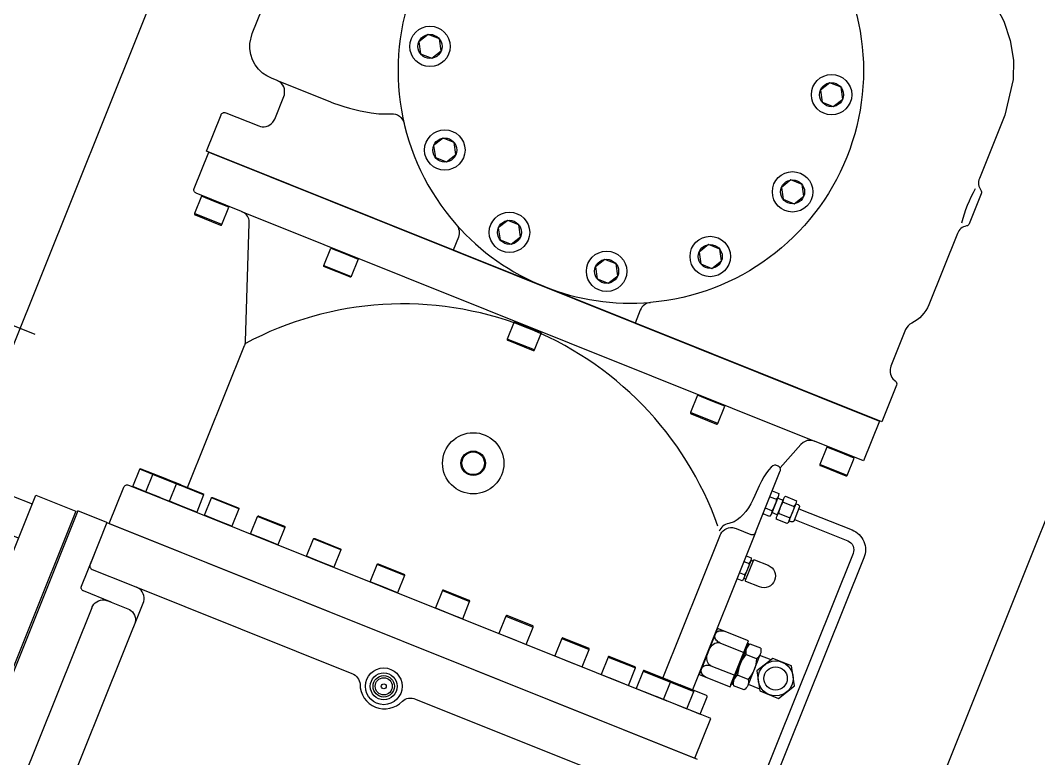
# Model space of a CAD drawing. Extents: x 23618587 to 48466785, y 42305484 to 86624613.
# Drawn here: x 24364183 to 24364987, y 43354786 to 43355369 of the extents above; entities that cross this region are included whole.
import ezdxf

# ---------------------------------------------------------------- set-up
doc = ezdxf.new("R2010")
doc.units = 0
doc.header["$MEASUREMENT"] = 0
doc.layers.add('AC-W', color=7, linetype='CONTINUOUS')
doc.layers.add('楼控', color=1, linetype='CONTINUOUS')

msp = doc.modelspace()

# ---------------------------------------------------------------- linework, layer by layer
at = {"layer": 'AC-W', "color": 7, "ltscale": 300}
for centre, radius, start, end in [((24189221.26409, 43293340.65083), 200000, 4.560471461, 29.6000000034), ((24162246.90911, 42870268.06754), 513099.72014, 62.6224147924, 75.1443656534)]:
    msp.add_arc(centre, radius, start, end, dxfattribs=at)
at = {"layer": 'AC-W', "color": 7}
for centre, start, end in [((24148759.7883, 42835660.74182), 79.4743453433, 79.4743453433), ((24148766.30591, 42835659.45113), 78.1227654299, 78.1227654299), ((24148779.34207, 42835656.52904), 76.2090487924, 76.2090487924)]:
    msp.add_arc(centre, 530172.67138, start, end, dxfattribs=at)
at = {"layer": '楼控', "color": 7}
msp.add_line((24364371.46182, 43353419.28656), (24365587.78774, 43356462.19311), dxfattribs=at)
at = {"layer": '楼控'}
for p, q in [((24364775.16622, 43354992.51251), (24364780.30025, 43354990.45333)), ((24364781.70829, 43354992.51096), (24364776.2629, 43354978.93428)), ((24364785.9844, 43354990.82237), (24364780.52986, 43354977.22288)), ((24364776.66695, 43354981.3946), (24364771.53291, 43354983.45378)), ((24364785.5712, 43354988.33924), (24364794.26484, 43354984.85236)), ((24364795.65006, 43354986.91915), (24364790.20467, 43354973.34247)), ((24364790.63153, 43354975.79363), (24364781.93789, 43354979.28051)), ((24364763.87276, 43354964.35516), (24364713.93078, 43354839.8376)), ((24364760.04881, 43354941.81071), (24364754.59427, 43354928.21122)), ((24364761.79249, 43354941.53517), (24364760.19524, 43354942.1758)), ((24364754.63848, 43354941.33185), (24364758.63162, 43354939.73026)), ((24364755.00746, 43354930.69435), (24364751.01432, 43354932.29594)), ((24364756.07255, 43354927.27395), (24364754.47529, 43354927.91458)), ((24364198.47961, 43354906.71674), (24364143.00072, 43354768.39433)), ((24364167.39392, 43354725.26142), (24364239.50183, 43354905.04405)), ((24364733.71647, 43354888.37565), (24364719.18323, 43354852.14074)), ((24364756.55093, 43354872.46251), (24364746.63941, 43354847.75067)), ((24364767.52185, 43354868.11523), (24364757.61948, 43354843.42621)), ((24364776.03647, 43354863.58763), (24364767.13747, 43354867.15688)), ((24364757.98556, 43354844.33893), (24364766.88456, 43354840.76968))]:
    msp.add_line(p, q, dxfattribs=at)
for points in [[(24364124.4451, 43354980.95317), (24364502.71402, 43355924.07004)], [(24364515.33529, 43355344.84023), (24364513.99457, 43355354.24371), (24364505.16402, 43355357.7855), (24364497.69702, 43355351.91465), (24364499.04048, 43355342.51801), (24364507.87103, 43355338.97622), (24364515.33529, 43355344.84023)], [(24364832.65465, 43355306.69752), (24364831.31301, 43355316.09873), (24364822.48246, 43355319.64052), (24364815.01637, 43355313.77195), (24364816.358, 43355304.37074), (24364825.18855, 43355300.82895), (24364832.65465, 43355306.69752)], [(24364527.04825, 43355262.95977), (24364525.70753, 43355272.36325), (24364516.8998, 43355275.89589), (24364509.43279, 43355270.02504), (24364510.77442, 43355260.62384), (24364519.58215, 43355257.0912), (24364527.04825, 43355262.95977)], [(24364315.04555, 43354999.74455), (24364360.0638, 43355111.98605), (24364360.0638, 43355111.98605), (24364360.19192, 43355112.3055), (24364360.29723, 43355112.6341), (24364360.39339, 43355112.93989), (24364360.47588, 43355113.27764), (24364360.55837, 43355113.6154), (24364360.63171, 43355113.93034), (24364360.68223, 43355114.25442), (24364360.71909, 43355114.61048), (24364360.75168, 43355115.28612), (24364363.77713, 43355208.68476), (24364363.77713, 43355208.68476), (24364363.75262, 43355209.81241), (24364363.5793, 43355210.96531), (24364363.27085, 43355212.11149), (24364362.81718, 43355213.22584), (24364362.21008, 43355214.28784), (24364361.48784, 43355215.26093), (24364360.6459, 43355216.13369), (24364359.72624, 43355216.87869), (24364357.70484, 43355217.98081), (24364321.78938, 43355232.38592), (24364321.78938, 43355232.38592), (24364321.41246, 43355232.56889), (24364321.03835, 43355232.82489), (24364320.71359, 43355233.13792), (24364320.41629, 43355233.5194), (24364320.18933, 43355233.94418), (24364320.05188, 43355234.39399), (24364319.97471, 43355234.86201), (24364319.97422, 43355235.3231), (24364320.17771, 43355236.16065), (24364331.71003, 43355264.91355), (24364861.72538, 43355052.33296), (24364849.11222, 43355020.88526), (24364810.48143, 43355036.37945), (24364810.48143, 43355036.37945), (24364809.40709, 43355036.73883), (24364808.28151, 43355036.97043), (24364807.07911, 43355037.07655), (24364805.89025, 43355037.01831), (24364804.67296, 43355036.82314), (24364803.50026, 43355036.47499), (24364802.40231, 43355035.98296), (24364801.38732, 43355035.3676), (24364799.66844, 43355033.8558), (24364783.13122, 43355015.40918)], [(24364801.8603, 43355229.91968), (24364800.51958, 43355239.32317), (24364791.68903, 43355242.86496), (24364784.22202, 43355236.99411), (24364785.56366, 43355227.5929), (24364794.3942, 43355224.05111), (24364801.8603, 43355229.91968)], [(24364336.78461, 43355225.59016), (24364325.99172, 43355229.91902), (24364320.49783, 43355216.2214), (24364320.49783, 43355216.2214), (24364320.47489, 43355216.09816), (24364320.4611, 43355215.99774), (24364320.44731, 43355215.89731), (24364320.47915, 43355215.77859), (24364320.511, 43355215.65986), (24364320.57482, 43355215.5548), (24364320.63863, 43355215.44973), (24364320.7116, 43355215.36749), (24364320.90781, 43355215.26231), (24364341.12451, 43355207.15371), (24364341.12451, 43355207.15371), (24364341.21579, 43355207.11711), (24364341.33903, 43355207.09416), (24364341.4486, 43355207.10319), (24364341.56733, 43355207.13504), (24364341.68606, 43355207.16688), (24364341.79112, 43355207.2307), (24364341.87336, 43355207.30367), (24364341.95561, 43355207.37664), (24364342.06079, 43355207.57285), (24364347.55468, 43355221.27046), (24364336.78461, 43355225.59016)], [(24364342.06079, 43355207.57285), (24364320.49783, 43355216.2214)], [(24364357.70484, 43355217.98081), (24364810.48143, 43355036.37945)], [(24364578.14441, 43355197.90674), (24364576.80277, 43355207.30795), (24364567.99505, 43355210.84059), (24364560.50613, 43355204.98117), (24364561.86967, 43355195.56853), (24364570.6774, 43355192.03589), (24364578.14441, 43355197.90674)], [(24364736.81367, 43355178.82625), (24364735.45013, 43355188.23889), (24364726.6424, 43355191.77153), (24364719.17539, 43355185.90068), (24364720.51702, 43355176.49947), (24364729.32475, 43355172.96684), (24364736.81367, 43355178.82625)], [(24364438.96339, 43355184.60791), (24364449.75628, 43355180.27905), (24364444.26239, 43355166.58144), (24364444.26239, 43355166.58144), (24364444.19381, 43355166.4765), (24364444.13439, 43355166.39438), (24364444.07496, 43355166.31226), (24364443.9699, 43355166.24844), (24364443.86484, 43355166.18463), (24364443.74611, 43355166.15278), (24364443.62739, 43355166.12093), (24364443.51781, 43355166.11191), (24364443.3033, 43355166.17146), (24364423.08659, 43355174.28005), (24364423.08659, 43355174.28005), (24364422.99532, 43355174.31666), (24364422.9132, 43355174.37608), (24364422.81741, 43355174.46748), (24364422.7536, 43355174.57254), (24364422.7126, 43355174.66845), (24364422.65794, 43355174.79633), (24364422.64891, 43355174.9059), (24364422.63988, 43355175.01548), (24364422.69943, 43355175.22999), (24364428.19332, 43355188.92761), (24364438.96339, 43355184.60791)], [(24364422.69943, 43355175.22999), (24364444.26239, 43355166.58144)], [(24364654.92681, 43355167.11056), (24364653.58518, 43355176.51177), (24364644.75463, 43355180.05356), (24364637.28854, 43355174.18499), (24364638.62926, 43355164.7815), (24364647.4598, 43355161.23971), (24364654.92681, 43355167.11056)], [(24364176.97722, 43355077.98121), (24364085.70542, 43355114.58886), (24364102.91101, 43355157.48661), (24364194.18281, 43355120.87896)], [(24364583.83456, 43355126.50242), (24364573.04167, 43355130.83128), (24364567.54778, 43355117.13366), (24364567.54778, 43355117.13366), (24364567.52484, 43355117.01042), (24364567.51105, 43355116.91), (24364567.49726, 43355116.80957), (24364567.5291, 43355116.69085), (24364567.56095, 43355116.57212), (24364567.62477, 43355116.46706), (24364567.68858, 43355116.362), (24364567.76155, 43355116.27975), (24364567.95776, 43355116.17457), (24364588.17446, 43355108.06597), (24364588.17446, 43355108.06597), (24364588.26574, 43355108.02937), (24364588.36616, 43355108.01558), (24364588.49855, 43355108.01545), (24364588.61728, 43355108.0473), (24364588.71319, 43355108.0883), (24364588.84107, 43355108.14296), (24364588.92331, 43355108.21593), (24364589.00556, 43355108.2889), (24364589.11074, 43355108.48511), (24364594.60463, 43355122.18272), (24364583.83456, 43355126.50242)], [(24364589.11074, 43355108.48511), (24364567.54778, 43355117.13366)], [(24364728.68291, 43355068.40609), (24364717.91284, 43355072.7258), (24364712.41895, 43355059.02818), (24364712.41895, 43355059.02818), (24364712.37319, 43355058.91409), (24364712.3594, 43355058.81367), (24364712.36843, 43355058.70409), (24364712.37745, 43355058.59452), (24364712.4093, 43355058.47579), (24364712.47312, 43355058.37073), (24364712.53693, 43355058.26567), (24364712.63272, 43355058.17427), (24364712.80611, 43355058.07824), (24364733.02281, 43355049.96964), (24364733.02281, 43355049.96964), (24364733.11409, 43355049.93304), (24364733.23733, 43355049.91009), (24364733.3469, 43355049.91912), (24364733.46563, 43355049.95097), (24364733.58436, 43355049.98282), (24364733.68942, 43355050.04663), (24364733.79448, 43355050.11045), (24364733.85391, 43355050.19257), (24364733.98191, 43355050.37963), (24364739.4758, 43355064.07724), (24364728.68291, 43355068.40609)], [(24364733.98191, 43355050.37963), (24364712.41895, 43355059.02818)], [(24364830.86169, 43355027.42384), (24364820.09162, 43355031.74354), (24364814.59773, 43355018.04592), (24364814.59773, 43355018.04592), (24364814.55197, 43355017.93183), (24364814.53818, 43355017.83141), (24364814.54721, 43355017.72183), (24364814.57906, 43355017.60311), (24364814.6109, 43355017.48438), (24364814.6519, 43355017.38847), (24364814.71572, 43355017.28341), (24364814.8115, 43355017.19201), (24364815.00771, 43355017.08683), (24364835.2016, 43355008.98739), (24364835.2016, 43355008.98739), (24364835.31569, 43355008.94163), (24364835.41611, 43355008.92784), (24364835.52569, 43355008.93687), (24364835.66723, 43355008.95956), (24364835.76314, 43355009.00056), (24364835.8682, 43355009.06437), (24364835.97326, 43355009.12819), (24364836.05551, 43355009.20116), (24364836.16069, 43355009.39737), (24364841.65459, 43355023.09498), (24364830.86169, 43355027.42384)], [(24364282.45057, 43354996.20949), (24364271.6805, 43355000.5292), (24364277.1808, 43355014.24278), (24364277.1808, 43355014.24278), (24364277.21741, 43355014.33406), (24364277.27683, 43355014.41618), (24364277.36823, 43355014.51196), (24364277.45047, 43355014.58493), (24364277.54638, 43355014.62593), (24364277.67426, 43355014.68059), (24364277.78384, 43355014.68962), (24364277.91623, 43355014.6895), (24364278.10792, 43355014.6391), (24364298.32463, 43355006.53051), (24364298.98635, 43355006.2651)], [(24364298.72094, 43355005.60338), (24364277.1808, 43355014.24278)], [(24364836.16069, 43355009.39737), (24364814.59773, 43355018.04592)], [(24364292.87838, 43354992.02707), (24364282.1083, 43354996.34677), (24364287.6086, 43355010.06036), (24364287.6086, 43355010.06036), (24364287.64521, 43355010.15163), (24364287.70464, 43355010.23375), (24364287.79603, 43355010.32954), (24364287.87827, 43355010.40251), (24364287.997, 43355010.43435), (24364288.10206, 43355010.49817), (24364288.21164, 43355010.5072), (24364288.34403, 43355010.50707), (24364288.53573, 43355010.45668), (24364308.75243, 43355002.34808), (24364309.43697, 43355002.07353)], [(24364309.17157, 43355001.41181), (24364287.6086, 43355010.06036)], [(24364253.08623, 43354971.40625), (24364264.61763, 43355000.15687), (24364264.61763, 43355000.15687), (24364264.79603, 43355000.53563), (24364265.05204, 43355000.90974), (24364265.36735, 43355001.23358), (24364265.74196, 43355001.50715), (24364266.15305, 43355001.7396), (24364266.6143, 43355001.89895), (24364267.09372, 43355001.97155), (24364267.54569, 43355001.97569), (24364268.39008, 43355001.76947), (24364300.28957, 43354988.97509), (24364309.27984, 43354985.36924)], [(24364311.38373, 43354984.60487), (24364300.61366, 43354988.92457), (24364306.11396, 43355002.63816), (24364306.11396, 43355002.63816), (24364306.15057, 43355002.72943), (24364306.20999, 43355002.81155), (24364306.30139, 43355002.90734), (24364306.38363, 43355002.98031), (24364306.47954, 43355003.0213), (24364306.60742, 43355003.07597), (24364306.717, 43355003.085), (24364306.84939, 43355003.08487), (24364307.04109, 43355003.03448), (24364327.25779, 43354994.92588), (24364327.25779, 43354994.92588), (24364327.34906, 43354994.88928), (24364327.454, 43354994.8207), (24364327.52697, 43354994.73845), (24364327.59994, 43354994.65621), (24364327.6546, 43354994.52833), (24364327.6956, 43354994.43242), (24364327.72744, 43354994.31369), (24364327.7045, 43354994.19045), (24364327.67692, 43354993.98961), (24364322.17662, 43354980.27602), (24364311.38373, 43354984.60487)], [(24364327.67692, 43354993.98961), (24364306.11396, 43355002.63816)], [(24364111.88355, 43354694.97228), (24364080.32632, 43354707.62938), (24364195.11874, 43354993.83493), (24364226.67596, 43354981.17784), (24364111.88355, 43354694.97228)], [(24364181.44578, 43354959.74491), (24364165.22222, 43354966.25192), (24364164.1426, 43354968.77754), (24364173.54162, 43354992.21157), (24364176.06723, 43354993.29119), (24364192.2908, 43354986.78418)], [(24364293.22065, 43354991.88979), (24364282.45057, 43354996.20949)], [(24364303.67127, 43354987.69822), (24364292.87838, 43354992.02707)], [(24364339.10754, 43354973.4853), (24364328.31465, 43354977.81415), (24364333.81495, 43354991.52774), (24364333.81495, 43354991.52774), (24364333.87438, 43354991.60986), (24364333.9338, 43354991.69198), (24364334.00238, 43354991.79692), (24364334.10744, 43354991.86073), (24364334.20335, 43354991.90173), (24364334.33123, 43354991.9564), (24364334.44081, 43354991.96543), (24364334.55038, 43354991.97445), (24364334.7649, 43354991.9149), (24364354.9816, 43354983.80631), (24364354.9816, 43354983.80631), (24364355.07287, 43354983.7697), (24364355.15499, 43354983.71028), (24364355.25078, 43354983.61888), (24364355.32375, 43354983.53664), (24364355.37841, 43354983.40876), (24364355.41941, 43354983.31285), (24364355.42844, 43354983.20327), (24364355.42831, 43354983.07088), (24364355.37792, 43354982.87919), (24364349.87762, 43354969.1656), (24364339.10754, 43354973.4853)], [(24364355.37792, 43354982.87919), (24364333.81495, 43354991.52774)], [(24364781.27815, 43354991.43852), (24364785.54511, 43354989.72711), (24364780.96915, 43354978.31814), (24364776.70219, 43354980.02955), (24364781.27815, 43354991.43852)], [(24364776.98745, 43354997.05328), (24364782.12148, 43354994.9941)], [(24364787.39243, 43354992.88001), (24364796.08607, 43354989.39313)], [(24364300.28957, 43354988.97509), (24364693.73949, 43354831.16869)], [(24364795.65921, 43354986.94196), (24364797.34774, 43354986.26472), (24364797.34774, 43354986.26472), (24364797.58958, 43354986.14123), (24364797.82228, 43354985.99493), (24364798.02751, 43354985.78017), (24364798.2236, 43354985.54259), (24364798.35575, 43354985.27768), (24364798.45592, 43354984.9991), (24364798.49216, 43354984.69319), (24364798.48276, 43354984.40559), (24364798.38184, 43354983.8898), (24364794.29094, 43354973.69018), (24364794.29094, 43354973.69018), (24364794.1766, 43354973.47115), (24364793.99832, 43354973.22479), (24364793.81553, 43354973.03322), (24364793.57795, 43354972.83713), (24364793.31304, 43354972.70499), (24364793.03447, 43354972.60481), (24364792.72856, 43354972.56857), (24364792.4318, 43354972.55515), (24364791.90235, 43354972.68804), (24364790.21382, 43354973.36528)], [(24364251.30643, 43354972.1201), (24364228.3972, 43354981.30862), (24364198.47961, 43354906.71674)], [(24364375.59345, 43354958.85139), (24364364.82337, 43354963.1711), (24364370.32367, 43354976.88468), (24364370.32367, 43354976.88468), (24364370.36028, 43354976.97596), (24364370.41971, 43354977.05808), (24364370.5111, 43354977.15386), (24364370.61616, 43354977.21768), (24364370.71207, 43354977.25868), (24364370.81713, 43354977.32249), (24364370.92671, 43354977.33152), (24364371.0591, 43354977.3314), (24364371.27362, 43354977.27185), (24364391.4675, 43354969.17241), (24364391.4675, 43354969.17241), (24364391.58159, 43354969.12665), (24364391.66371, 43354969.06722), (24364391.73668, 43354968.98498), (24364391.80965, 43354968.90273), (24364391.86431, 43354968.77485), (24364391.90531, 43354968.67894), (24364391.93716, 43354968.56022), (24364391.91422, 43354968.43698), (24364391.88664, 43354968.23613), (24364386.38634, 43354954.52254), (24364375.59345, 43354958.85139)], [(24364391.88664, 43354968.23613), (24364370.32367, 43354976.88468)], [(24364774.84572, 43354976.85383), (24364769.71168, 43354978.91301)], [(24364788.81945, 43354971.27568), (24364780.12581, 43354974.76256)], [(24364251.30643, 43354972.1201), (24364717.54561, 43354785.11911)], [(24364253.08623, 43354971.40625), (24364715.74299, 43354785.84211), (24364728.35432, 43354817.28525)], [(24364419.79182, 43354941.12414), (24364408.99893, 43354945.453), (24364414.49922, 43354959.16658), (24364414.49922, 43354959.16658), (24364414.53583, 43354959.25786), (24364414.59526, 43354959.33998), (24364414.68665, 43354959.43576), (24364414.79172, 43354959.49958), (24364414.88762, 43354959.54058), (24364415.0155, 43354959.59524), (24364415.12508, 43354959.60427), (24364415.23466, 43354959.6133), (24364415.44917, 43354959.55375), (24364435.64306, 43354951.45431), (24364435.64306, 43354951.45431), (24364435.75714, 43354951.40855), (24364435.83926, 43354951.34912), (24364435.91223, 43354951.26688), (24364436.00802, 43354951.17548), (24364436.03986, 43354951.05675), (24364436.08086, 43354950.96085), (24364436.11271, 43354950.84212), (24364436.11259, 43354950.70972), (24364436.06219, 43354950.51803), (24364430.56189, 43354936.80444), (24364419.79182, 43354941.12414)], [(24364436.06219, 43354950.51803), (24364414.49922, 43354959.16658)], [(24364254.66711, 43354909.23909), (24364232.73906, 43354918.03408), (24364232.73906, 43354918.03408), (24364232.3603, 43354918.21248), (24364231.98619, 43354918.46849), (24364231.66234, 43354918.78379), (24364231.36596, 43354919.16756), (24364231.14266, 43354919.60147), (24364231.00613, 43354920.05356), (24364230.92438, 43354920.51017), (24364230.92939, 43354920.98495), (24364231.12646, 43354921.80652), (24364241.57794, 43354947.86462)], [(24364756.45971, 43354945.87262), (24364760.45285, 43354944.27103)], [(24364470.03694, 43354920.97163), (24364459.24405, 43354925.30049), (24364464.74435, 43354939.01408), (24364464.74435, 43354939.01408), (24364464.78096, 43354939.10535), (24364464.84039, 43354939.18747), (24364464.93178, 43354939.28325), (24364465.03684, 43354939.34707), (24364465.13275, 43354939.38807), (24364465.23781, 43354939.45188), (24364465.37021, 43354939.45176), (24364465.47978, 43354939.46079), (24364465.6943, 43354939.40124), (24364485.88818, 43354931.3018), (24364485.88818, 43354931.3018), (24364486.00227, 43354931.25604), (24364486.08439, 43354931.19661), (24364486.15736, 43354931.11437), (24364486.25315, 43354931.02297), (24364486.28499, 43354930.90425), (24364486.32599, 43354930.80834), (24364486.35784, 43354930.68961), (24364486.35771, 43354930.55722), (24364486.30732, 43354930.36552), (24364480.80702, 43354916.65193), (24364470.03694, 43354920.97163)], [(24364486.30732, 43354930.36552), (24364464.74435, 43354939.01408)], [(24364753.18623, 43354926.15358), (24364749.19309, 43354927.75517)], [(24364200.72996, 43354710.83133), (24364280.00381, 43354908.48042), (24364280.00381, 43354908.48042), (24364280.4342, 43354909.81765), (24364280.64556, 43354911.26921), (24364280.65155, 43354912.80315), (24364280.42474, 43354914.351), (24364279.92398, 43354915.87628), (24364279.16746, 43354917.29223), (24364278.21449, 43354918.54857), (24364277.10154, 43354919.6042), (24364274.61024, 43354921.05372)], [(24364521.58269, 43354900.29747), (24364532.37559, 43354895.96861), (24364537.87588, 43354909.6822), (24364537.87588, 43354909.6822), (24364537.91249, 43354909.77347), (24364537.92628, 43354909.8739), (24364537.9264, 43354910.00629), (24364537.89456, 43354910.12502), (24364537.85356, 43354910.22093), (24364537.82171, 43354910.33966), (24364537.72593, 43354910.43105), (24364537.65296, 43354910.5133), (24364537.45675, 43354910.61848), (24364517.24005, 43354918.72707), (24364517.24005, 43354918.72707), (24364517.14877, 43354918.76368), (24364517.04835, 43354918.77747), (24364516.93878, 43354918.76844), (24364516.80638, 43354918.76857), (24364516.70132, 43354918.70475), (24364516.60541, 43354918.66375), (24364516.50035, 43354918.59994), (24364516.40895, 43354918.50415), (24364516.31292, 43354918.33076), (24364510.81262, 43354904.61717), (24364521.58269, 43354900.29747)], [(24364516.31292, 43354918.33076), (24364537.87588, 43354909.6822)], [(24364239.38774, 43354905.08981), (24364240.02349, 43354906.34467), (24364240.87375, 43354907.53999), (24364241.92022, 43354908.63012), (24364243.16742, 43354909.56027), (24364244.57421, 43354910.29397), (24364246.09034, 43354910.77191), (24364247.61537, 43354911.00788), (24364249.1493, 43354911.00189), (24364251.90613, 43354910.34647)], [(24364251.90613, 43354910.34647), (24364267.76461, 43354903.9859), (24364267.76461, 43354903.9859), (24364269.02862, 43354903.37297), (24364270.25591, 43354902.53637), (24364271.36886, 43354901.48075), (24364272.32183, 43354900.2244), (24364273.07835, 43354898.80845), (24364273.57911, 43354897.28317), (24364273.82874, 43354895.72617), (24364273.82275, 43354894.19224), (24364273.15818, 43354891.41259)], [(24364571.82782, 43354880.14496), (24364582.62071, 43354875.81611), (24364588.12101, 43354889.52969), (24364588.12101, 43354889.52969), (24364588.15762, 43354889.62097), (24364588.17141, 43354889.72139), (24364588.17153, 43354889.85378), (24364588.13969, 43354889.97251), (24364588.09869, 43354890.06842), (24364588.04402, 43354890.1963), (24364587.97106, 43354890.27854), (24364587.89809, 43354890.36079), (24364587.70188, 43354890.46597), (24364567.48517, 43354898.57457), (24364567.48517, 43354898.57457), (24364567.3939, 43354898.61117), (24364567.29348, 43354898.62496), (24364567.16108, 43354898.62509), (24364567.05151, 43354898.61606), (24364566.94645, 43354898.55224), (24364566.85054, 43354898.51124), (24364566.74548, 43354898.44743), (24364566.65408, 43354898.35164), (24364566.55805, 43354898.17825), (24364561.05775, 43354884.46466), (24364571.82782, 43354880.14496)], [(24364566.55805, 43354898.17825), (24364588.12101, 43354889.52969)], [(24364735.62792, 43354877.09301), (24364734.8476, 43354877.45896), (24364734.05825, 43354877.93449), (24364733.36944, 43354878.52862), (24364732.74921, 43354879.22769), (24364732.23405, 43354879.99058), (24364731.86958, 43354880.79898), (24364731.66947, 43354881.62092), (24364731.59261, 43354882.41992), (24364731.89524, 43354883.83488), (24364731.89524, 43354883.83488), (24364732.20628, 43354884.47829), (24364732.65423, 43354885.0668), (24364733.27106, 43354885.61406), (24364733.98367, 43354886.06992), (24364734.80573, 43354886.40242), (24364735.70528, 43354886.59789), (24364736.62752, 43354886.65181), (24364737.53597, 43354886.60531), (24364739.26123, 43354886.15174)], [(24364758.20013, 43354878.55565), (24364733.71647, 43354888.37565), (24364733.33283, 43354888.21166)], [(24364616.02619, 43354862.41771), (24364626.79626, 43354858.09801), (24364632.29656, 43354871.8116), (24364632.29656, 43354871.8116), (24364632.33317, 43354871.90287), (24364632.34696, 43354872.00329), (24364632.34708, 43354872.13568), (24364632.33806, 43354872.24526), (24364632.27424, 43354872.35032), (24364632.24239, 43354872.46905), (24364632.16943, 43354872.55129), (24364632.07364, 43354872.64269), (24364631.87743, 43354872.74787), (24364611.68354, 43354880.84731), (24364611.68354, 43354880.84731), (24364611.56945, 43354880.89307), (24364611.46903, 43354880.90686), (24364611.35945, 43354880.89784), (24364611.24988, 43354880.88881), (24364611.122, 43354880.83414), (24364611.02609, 43354880.79314), (24364610.92103, 43354880.72933), (24364610.85245, 43354880.62439), (24364610.7336, 43354880.46015), (24364605.2333, 43354866.74656), (24364616.02619, 43354862.41771)], [(24364610.7336, 43354880.46015), (24364632.29656, 43354871.8116)], [(24364719.01924, 43354852.52438), (24364719.18323, 43354852.14074), (24364743.6669, 43354842.32074), (24364758.20013, 43354878.55565)], [(24364728.36131, 43354858.97556), (24364727.59928, 43354859.38714), (24364726.874, 43354860.0224), (24364726.29501, 43354860.89035), (24364725.82122, 43354861.9545), (24364725.49824, 43354863.19657), (24364725.36257, 43354864.57541), (24364725.41872, 43354866.03626), (24364725.60726, 43354867.49698), (24364726.44985, 43354870.2582), (24364726.44985, 43354870.2582), (24364727.01715, 43354871.54052), (24364727.73965, 43354872.81356), (24364728.62189, 43354874.02254), (24364729.5816, 43354875.09449), (24364730.63246, 43354875.99744), (24364731.73335, 43354876.6949), (24364732.81117, 43354877.13673), (24364733.8203, 43354877.34122), (24364735.62792, 43354877.09301), (24364754.56682, 43354869.49692)], [(24364744.32132, 43354844.01842), (24364757.50007, 43354876.87627), (24364758.20743, 43354876.59256), (24364745.02868, 43354843.73471), (24364744.32132, 43354844.01842)], [(24364767.91421, 43354872.72582), (24364759.49438, 43354876.10287)], [(24364652.51209, 43354847.7838), (24364663.30499, 43354843.45495), (24364668.80528, 43354857.16854), (24364668.80528, 43354857.16854), (24364668.81907, 43354857.26896), (24364668.83286, 43354857.36939), (24364668.8558, 43354857.49263), (24364668.82396, 43354857.61135), (24364668.78296, 43354857.70726), (24364668.7283, 43354857.83514), (24364668.65533, 43354857.91739), (24364668.58236, 43354857.99963), (24364668.38615, 43354858.10482), (24364648.16945, 43354866.21341), (24364648.16945, 43354866.21341), (24364648.07817, 43354866.25002), (24364647.97775, 43354866.26381), (24364647.84536, 43354866.26393), (24364647.73578, 43354866.2549), (24364647.63072, 43354866.19109), (24364647.51199, 43354866.15924), (24364647.42975, 43354866.08627), (24364647.33835, 43354865.99049), (24364647.24232, 43354865.81709), (24364641.74202, 43354852.10351), (24364652.51209, 43354847.7838)], [(24364647.24232, 43354865.81709), (24364668.80528, 43354857.16854)], [(24364764.65149, 43354864.52502), (24364756.20885, 43354867.91123)], [(24364767.13859, 43354839.0255), (24364781.97026, 43354833.07676), (24364794.53862, 43354842.94889), (24364792.26616, 43354858.74695), (24364777.43449, 43354864.6957), (24364764.8981, 43354854.83723), (24364767.13859, 43354839.0255)], [(24364680.2359, 43354836.66423), (24364691.00598, 43354832.34453), (24364696.50628, 43354846.05812), (24364696.50628, 43354846.05812), (24364696.54288, 43354846.14939), (24364696.55667, 43354846.24981), (24364696.5568, 43354846.38221), (24364696.54777, 43354846.49178), (24364696.50677, 43354846.58769), (24364696.45211, 43354846.71557), (24364696.37914, 43354846.79782), (24364696.28335, 43354846.88921), (24364696.10996, 43354846.98524), (24364675.89326, 43354855.09384), (24364675.89326, 43354855.09384), (24364675.80198, 43354855.13044), (24364675.67874, 43354855.15339), (24364675.56917, 43354855.14436), (24364675.45959, 43354855.13533), (24364675.33171, 43354855.08067), (24364675.2358, 43354855.03967), (24364675.13074, 43354854.97585), (24364675.06216, 43354854.87091), (24364674.94331, 43354854.70667), (24364669.44301, 43354840.99309), (24364680.2359, 43354836.66423)], [(24364674.94331, 43354854.70667), (24364696.50628, 43354846.05812)], [(24364724.728, 43354849.91683), (24364723.94767, 43354850.28278), (24364723.16747, 43354850.78113), (24364722.46951, 43354851.35244), (24364721.84929, 43354852.05151), (24364721.33412, 43354852.8144), (24364720.96965, 43354853.6228), (24364720.76955, 43354854.44474), (24364720.69268, 43354855.24374), (24364720.99531, 43354856.6587), (24364720.99531, 43354856.6587), (24364721.30635, 43354857.30212), (24364721.76346, 43354857.91344), (24364722.37113, 43354858.43788), (24364723.08374, 43354858.89374), (24364723.90581, 43354859.22624), (24364724.80535, 43354859.42171), (24364725.73675, 43354859.49845), (24364726.63605, 43354859.42913), (24364728.36131, 43354858.97556), (24364747.3002, 43354851.37947)], [(24364693.44867, 43354847.28447), (24364715.01163, 43354838.63592)], [(24364698.74126, 43354829.24203), (24364709.51134, 43354824.92233), (24364715.01163, 43354838.63592), (24364715.01163, 43354838.63592), (24364715.04824, 43354838.72719), (24364715.06203, 43354838.82761), (24364715.06215, 43354838.96001), (24364715.05313, 43354839.06958), (24364714.98931, 43354839.17464), (24364714.95746, 43354839.29337), (24364714.8845, 43354839.37562), (24364714.78871, 43354839.46701), (24364714.61532, 43354839.56304), (24364694.39861, 43354847.67164), (24364693.71408, 43354847.94619)], [(24364758.02099, 43354848.05961), (24364749.60117, 43354851.43667)], [(24364709.19188, 43354825.05046), (24364719.96196, 43354820.73076), (24364725.46225, 43354834.44434), (24364725.46225, 43354834.44434), (24364725.49886, 43354834.53562), (24364725.51265, 43354834.63604), (24364725.51278, 43354834.76843), (24364725.50375, 43354834.87801), (24364725.46275, 43354834.97392), (24364725.40809, 43354835.1018), (24364725.33512, 43354835.18404), (24364725.23933, 43354835.27544), (24364725.06594, 43354835.37147), (24364704.84924, 43354843.48006), (24364704.1647, 43354843.75462)], [(24364754.708, 43354839.79952), (24364746.28818, 43354843.17657)], [(24364728.33151, 43354817.2944), (24364726.55171, 43354818.00825), (24364693.73949, 43354831.16869), (24364684.74922, 43354834.77455)], [(24364687.94837, 43354833.57089), (24364698.74126, 43354829.24203)]]:
    msp.add_lwpolyline(points, dxfattribs=at)
for points in [[(24364661.76016, 43355528.82429), (24364657.65369, 43355518.58587, -0.28312), (24364649.5072, 43355512.53989, 0.283246), (24364494.49848, 43355397.76466, 0.283249), (24364527.23401, 43355207.68295, -0.283083), (24364528.94488, 43355197.68334), (24364524.84116, 43355187.45177)], [(24364805.51324, 43355471.16725), (24364801.40678, 43355460.92883, 0.283232), (24364803.11765, 43355450.92923, -0.283236), (24364835.85502, 43355260.85208, -0.283244), (24364680.84446, 43355146.07228, 0.283251), (24364672.69797, 43355140.0263), (24364668.59425, 43355129.79473)], [(24364863.528, 43355051.60996), (24364329.90741, 43355265.63655), (24364341.4379, 43355294.38488), (24364341.4379, 43355294.38488), (24364341.6163, 43355294.76364), (24364341.86865, 43355295.12862), (24364342.1867, 43355295.45931), (24364342.56589, 43355295.74429), (24364342.99797, 43355295.96302), (24364343.45555, 43355296.11325), (24364343.91033, 43355296.19043), (24364344.3842, 43355296.18314), (24364345.2076, 43355295.99063), (24364371.24288, 43355285.5483), (24364371.24288, 43355285.5483), (24364372.58194, 43355285.12248), (24364374.02619, 43355284.89286), (24364375.58294, 43355284.87771), (24364377.13994, 43355285.12735), (24364378.6424, 43355285.63726), (24364380.05469, 43355286.38465), (24364381.31196, 43355287.33991), (24364382.36758, 43355288.45285), (24364383.83718, 43355290.92816), (24364391.04339, 43355308.89501), (24364391.04339, 43355308.89501), (24364391.45188, 43355310.24368), (24364391.69155, 43355311.69978), (24364391.69754, 43355313.23372), (24364391.44882, 43355314.793), (24364390.9444, 43355316.30915), (24364390.2107, 43355317.71595), (24364389.25681, 43355318.97001), (24364388.14387, 43355320.02564), (24364385.65623, 43355321.48429), (24364381.18391, 43355323.27807), (24364381.18391, 43355323.27807), (24364377.66202, 43355324.99791), (24364374.23568, 43355327.35224), (24364371.12947, 43355330.3066), (24364368.45839, 43355333.81753), (24364366.36388, 43355337.77532), (24364364.94348, 43355342.02694), (24364364.25545, 43355346.38744), (24364364.28229, 43355350.68108), (24364366.12942, 43355358.52254), (24364381.38291, 43355396.55322, 0.255978)], [(24364952.50599, 43355382.35814), (24364959.97806, 43355368.23069), (24364965.02225, 43355353.06919), (24364967.49123, 43355337.49693), (24364967.42576, 43355322.14388), (24364960.81007, 43355294.15793), (24364940.69417, 43355244.00407, 0.255979), (24364941.80952, 43355234.76515, -0.25543), (24364942.13199, 43355232.00284), (24364932.61034, 43355208.26304, -0.255448), (24364930.46847, 43355206.48914, 0.255914), (24364923.27808, 43355200.58151), (24364900.63809, 43355144.13447, -0.187692), (24364887.20179, 43355129.78687, 0.187847), (24364882.3934, 43355124.66681), (24364870.74942, 43355095.63553), (24364870.74942, 43355095.63553), (24364870.36303, 43355094.47402), (24364870.12721, 43355093.22563), (24364870.05569, 43355091.92459), (24364870.16036, 43355090.60056), (24364870.45497, 43355089.28776), (24364870.93041, 43355088.02957), (24364871.57211, 43355086.85569), (24364872.34175, 43355085.80267), (24364874.15991, 43355084.12779), (24364874.15991, 43355084.12779, -0.347572), (24364875.18388, 43355080.6709), (24364863.528, 43355051.60996)], [(24364385.65806, 43355321.48885), (24364426.11428, 43355305.26252, 0.059194), (24364460.08874, 43355295.92442, 0.059295), (24364475.90592, 43355295.20659, -0.369566), (24364486.0257, 43355287.74657)], [(24364937.39033, 43355235.76679, 0.066655), (24364926.58192, 43355208.81879)], [(24364527.23401, 43355207.68295, 0.237703), (24364680.84446, 43355146.07228)], [(24364734.09781, 43354969.17197, 0.459213), (24364360.70443, 43355113.58331)], [(24364690.51492, 43354849.14986), (24364735.53317, 43354961.39136), (24364735.79858, 43354962.05308), (24364735.79858, 43354962.05308), (24364736.41151, 43354963.31709), (24364737.27092, 43354964.53522), (24364738.32655, 43354965.64817), (24364739.5829, 43354966.60115), (24364740.98969, 43354967.33484), (24364742.49215, 43354967.84475), (24364744.04915, 43354968.09439), (24364745.58309, 43354968.08839), (24364748.39471, 43354967.4375), (24364760.10031, 43354962.74257), (24364760.10031, 43354962.74257), (24364760.49737, 43354962.6098), (24364760.92188, 43354962.54549), (24364761.39667, 43354962.54048), (24364761.85328, 43354962.62223), (24364762.30537, 43354962.75877), (24364762.73928, 43354962.98206), (24364763.12304, 43354963.27845), (24364763.41553, 43354963.61144), (24364763.87276, 43354964.35516), (24364783.32972, 43355012.86612), (24364783.32972, 43355012.86612), (24364783.43967, 43355013.27233), (24364783.50398, 43355013.69684), (24364783.5318, 43355014.16248), (24364783.45005, 43355014.61908), (24364783.2907, 43355015.08033), (24364783.06741, 43355015.51424), (24364782.79384, 43355015.88885), (24364782.43803, 43355016.19049), (24364781.71713, 43355016.63856), (24364779.75478, 43355017.42563), (24364779.75478, 43355017.42563), (24364778.76873, 43355017.47677), (24364777.5219, 43355016.94379), (24364776.01882, 43355015.77191), (24364774.30964, 43355013.88804), (24364772.42181, 43355011.36063), (24364770.44673, 43355008.28546), (24364768.46213, 43355004.7903), (24364766.53206, 43355001.03486), (24364763.16026, 43354993.35461), (24364763.16026, 43354993.35461), (24364761.71915, 43354990.09176), (24364760.06352, 43354986.88847), (24364758.15689, 43354983.78585), (24364756.09066, 43354980.87968), (24364753.84665, 43354978.25673), (24364751.53907, 43354976.00363), (24364749.20904, 43354974.15686), (24364746.89769, 43354972.7529), (24364742.56382, 43354971.25953), (24364742.56382, 43354971.25953, 0.263465), (24364735.11225, 43354965.29508)], [(24364780.30025, 43354990.45333, -0.107708), (24364776.66695, 43354981.3946)], [(24364782.11233, 43354994.97128, -0.223695), (24364780.07207, 43354990.54485)], [(24364787.39243, 43354992.88001, 0.223695), (24364785.34302, 43354988.43076)], [(24364798.05237, 43354983.06836), (24364840.01458, 43354966.23799, -0.414768), (24364849.42597, 43354944.26554), (24364742.80621, 43354678.43642, -0.087486), (24364739.71997, 43354673.44943), (24364452.56912, 43354352.90945, -0.315294), (24364433.69206, 43354348.50787), (24364334.66216, 43354388.22717)], [(24364785.5712, 43354988.33924, 0.107708), (24364781.94704, 43354979.30333)], [(24364794.26484, 43354984.85236, -0.107703), (24364790.63153, 43354975.79363)], [(24364796.08607, 43354989.39313, -0.223695), (24364794.03666, 43354984.94388)], [(24364794.62041, 43354974.51162), (24364836.60543, 43354957.67211, -0.415003), (24364840.86924, 43354947.69751), (24364734.24948, 43354681.86839, -0.087478), (24364732.83668, 43354679.60075), (24364445.68583, 43354359.06077, -0.315303), (24364437.12403, 43354357.0646), (24364338.09412, 43354396.7839)], [(24364776.66695, 43354981.3946, -0.223492), (24364774.84572, 43354976.85383)], [(24364781.94704, 43354979.30333, 0.223492), (24364780.12581, 43354974.76256)], [(24364790.63153, 43354975.79363, -0.223507), (24364788.81945, 43354971.27568)], [(24364251.30643, 43354972.1201), (24364237.97209, 43354938.87435), (24364237.97209, 43354938.87435), (24364237.83933, 43354938.47729), (24364237.77502, 43354938.05278), (24364237.77001, 43354937.57799), (24364237.85176, 43354937.12139), (24364237.98829, 43354936.6693), (24364238.21159, 43354936.23538), (24364238.50797, 43354935.85162), (24364238.83182, 43354935.53631), (24364239.58468, 43354935.10191), (24364268.72321, 43354923.41492), (24364444.9006, 43354852.75301, -0.296404), (24364451.24307, 43354844.32868, 0.680002), (24364484.69418, 43354830.91197, -0.286898), (24364495.08643, 43354832.65078), (24364668.13777, 43354763.24269)], [(24364773.76889, 43354938.37393, -0.992891), (24364766.90495, 43354921.26046), (24364756.20334, 43354925.55271), (24364756.20334, 43354925.55271), (24364756.0984, 43354925.62129), (24364756.01628, 43354925.68071), (24364755.91134, 43354925.74929), (24364755.84752, 43354925.85435), (24364755.78371, 43354925.95941), (24364755.75186, 43354926.07814), (24364755.72917, 43354926.21969), (24364755.72014, 43354926.32926), (24364755.77969, 43354926.54377), (24364762.0762, 43354942.24252), (24364762.0762, 43354942.24252), (24364762.11281, 43354942.3338), (24364762.18139, 43354942.43873), (24364762.27278, 43354942.53452), (24364762.37785, 43354942.59834), (24364762.48291, 43354942.66215), (24364762.60163, 43354942.694), (24364762.72036, 43354942.72584), (24364762.85276, 43354942.72572), (24364763.06727, 43354942.66617), (24364773.76889, 43354938.37393)], [(24364760.45285, 43354944.27103, -0.223711), (24364758.41259, 43354939.8446)], [(24364758.64077, 43354939.75308, -0.107703), (24364755.00746, 43354930.69435)], [(24364755.00746, 43354930.69435, -0.223507), (24364753.18623, 43354926.15358)], [(24364759.49438, 43354876.10287, 0.309236), (24364756.1997, 43354867.88841, 0.154706), (24364749.59202, 43354851.41385, 0.309433), (24364746.28818, 43354843.17657)], [(24364767.91421, 43354872.72582, -0.307949), (24364764.65149, 43354864.52502, -0.15454), (24364758.02099, 43354848.05961, -0.309506), (24364754.708, 43354839.79952)]]:
    msp.add_lwpolyline(points, format="xyb", dxfattribs=at)
for centre, radius in [((24364506.52756, 43355348.37286), 15.97516), ((24364506.52756, 43355348.37286), 9.50097), ((24364823.84692, 43355310.23016), 15.96906), ((24364823.84692, 43355310.23016), 9.49788), ((24364518.24052, 43355266.49241), 15.97046), ((24364518.24052, 43355266.49241), 9.50265), ((24364793.05257, 43355233.45232), 15.9714), ((24364793.05257, 43355233.45232), 9.49911), ((24364569.33668, 43355201.43938), 15.96999), ((24364569.33668, 43355201.43938), 9.49861), ((24364727.98312, 43355182.36804), 15.97046), ((24364727.98312, 43355182.36804), 9.50265), ((24364646.09627, 43355170.65235), 15.96999), ((24364646.09627, 43355170.65235), 9.49861), ((24364540.68971, 43355018.93176), 24.19905), ((24364540.68971, 43355018.93176), 9.68037), ((24364540.68971, 43355018.93176), 8.95261), ((24364779.70695, 43354848.89764), 13.82843), ((24364470.00035, 43354842.68591), 14.51867), ((24364470.00035, 43354842.68591), 10.64633), ((24364779.66131, 43354848.91594), 9.21896), ((24364470.00035, 43354842.68591), 8.46961), ((24364470.00035, 43354842.68591), 6.77449), ((24364470.00035, 43354842.68591), 1.93569), ((24364470.00035, 43354842.68591), 1.93522)]:
    msp.add_circle(centre, radius, dxfattribs=at)

doc.saveas('drawing.dxf')
